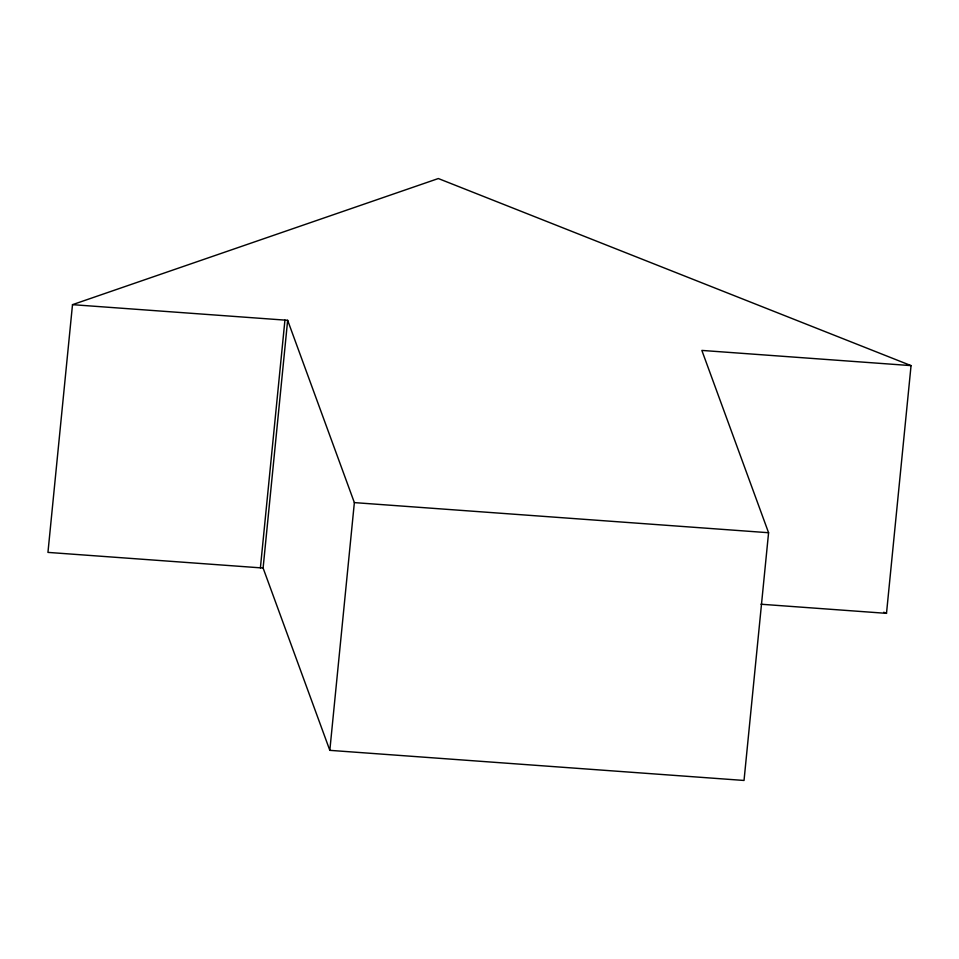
<?xml version="1.0" encoding="UTF-8"?>
<svg xmlns="http://www.w3.org/2000/svg" width="959" height="959" viewBox="0 0 959 959"><rect width="100%" height="100%" fill="white"/><g stroke="black" fill="none" stroke-linecap="round" stroke-linejoin="round"><path stroke-width="1.44" d="M911.05 365.619L438.335 178.542L72.5 304.662L47.95 552.396L263.102 568.028L329.824 750.346L744.028 780.458L768.579 532.724L701.856 350.419L911.05 365.619L886.5 613.352L760.99 604.23M260.392 567.836L284.931 320.102M263.102 568.028L287.652 320.306L72.5 304.662M329.824 750.346L354.362 502.612L287.652 320.306M354.362 502.612L768.579 532.724M883.719 612.25L886.5 613.352"/></g></svg>
